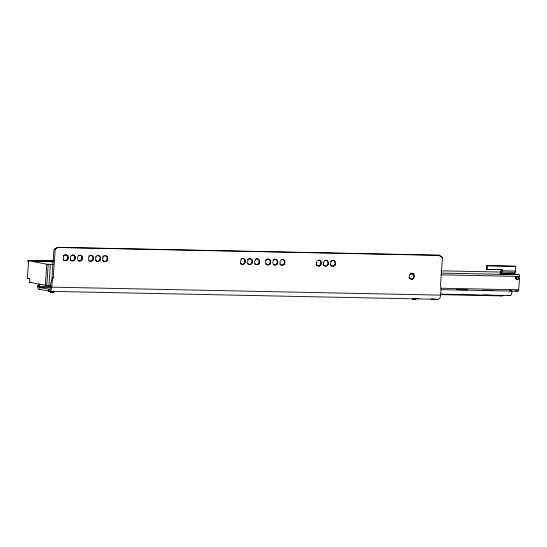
<?xml version="1.0" encoding="UTF-8"?>
<svg xmlns="http://www.w3.org/2000/svg" width="547" height="547" viewBox="0 0 547 547"><rect width="100%" height="100%" fill="white"/><g stroke="black" fill="none" stroke-linecap="round" stroke-linejoin="round"><path stroke-width="0.82" d="M49.784 264.263L50.399 264.379L48.929 285.459L45.319 285.281L29.641 282.286L29.88 278.84L27.35 278.361L28.519 261.657L27.959 261.555L28.027 260.618L50.748 260.454L53.346 260.823L52.587 260.461M41.175 284.433L39.145 284.221L37.668 286.06A2.817 1.518 -88.8 0 0 38.981 289.151L49.278 291.12M48.861 289.418L49.073 289.459A2.817 1.518 -88.8 0 0 50.775 286.943C50.085 282.908 52.526 279.291 52.115 275.421L53.838 250.758L54.201 249.234L57.237 247.319L438.701 255.175L439.706 255.367L442.461 257.398L440.472 285.78L441.067 288.672L440.615 295.141A4.697 2.53 -88.8 0 1 437.778 299.332L48.943 291.325L48.861 289.418L49.408 289.247L39.111 287.284A0.937 0.506 -88.8 0 1 38.673 286.252L40.15 284.413M45.319 285.281L46.796 264.208L28.027 260.618M46.755 285.418L48.225 264.338L53.141 264.331M50.406 292.549L53.852 292.7L50.406 292.549L50.502 291.148M48.943 291.325A4.697 2.53 -88.8 0 0 51.774 287.134L52.232 280.659L53.223 277.808L55.206 249.425L58.242 247.511L439.706 255.367M415.768 299.489C416.896 299.865 411.447 299.927 412.677 298.477M514.064 274.573L515 272.344A2.161 1.162 -88.8 0 0 515.356 271.032L515.684 266.362L514.782 266.191L486.693 265.61L486.433 269.35L502.372 269.828L502.303 270.765A2.161 1.162 -88.8 0 1 501.948 272.078L501.011 274.307L500.108 274.129L500.143 273.664A2.161 1.162 -88.8 0 1 500.498 272.351L501.462 269.657L488.936 269.397M487.336 269.521L487.596 265.78L486.693 265.61M440.93 289.643L517.742 291.23A1.6 0.862 -88.8 0 0 518.706 289.801L519.643 276.44A1.6 0.862 -88.8 0 0 518.898 274.69L513.948 273.739M501.1 273.603L514.18 273.821M27.959 261.555L28.827 261.316M27.35 278.361L29.018 278.368M53.367 261.09L33.442 261.076L49.866 261.548L52.587 262.068M413.354 299.298L412.78 299.455M487.596 265.78L515.684 266.362M502.303 270.765L515.356 271.032M440.834 270.827L501.435 272.078M501.948 272.078L515 272.344M501.045 273.835L514.098 274.109M441.238 273.09L518.898 274.69M410.271 274.184L413.689 274.259M441.032 274.82L519.643 276.44M440.95 288.201L518.706 289.801M456.396 289.637L467.5 289.862M482.857 290.183L493.955 290.409M509.312 290.724L511.869 290.778L511.698 293.219A2.632 1.415 -88.8 0 1 510.112 295.571L507.794 295.127M29.641 282.286L31.22 282.32M50.83 285.397L48.314 285.343L48.929 285.459M440.362 294.136L510.337 295.578M457.654 294.566L462.776 294.669M484.109 295.113L490.078 295.236M38.673 286.252L51.466 286.519M440.533 294.642L501.975 295.906A1.969 1.06 -88.8 0 0 502.966 295.072M51.774 287.134L440.615 295.141M39.111 287.284L51.049 287.531M38.981 289.151L41.538 289.206M431.186 298.942L437.778 299.332M46.796 264.208L48.225 264.338M51.397 291.271L53.955 291.298M412.835 298.614L416 298.683M442.461 257.398L441.456 257.206L438.701 255.175M501.462 269.657L502.372 269.828M518.105 278.102L518.611 278.197M515.575 278.047L516.081 278.143M515.377 290.772L517.742 291.23M500.3 295.585L501.975 295.906M416.841 298.368L418.469 298.683M57.237 247.319L58.242 247.511M97.749 255.47L98.351 255.586M90.624 255.326L91.233 255.435M54.201 249.234L55.206 249.425M104.456 261.5L105.058 261.616M97.339 261.357L97.94 261.466M52.218 277.616L53.223 277.808M51.227 280.467L52.232 280.659M37.688 285.78L38.693 285.972M411.823 273.199A2.961 2.482 -79.2 0 1 413.354 277.479A2.961 2.482 -79.2 0 1 409.32 278.143M409.088 277.787A2.961 2.482 -79.2 0 1 408.917 277.391M410.653 273.288A2.961 2.482 -79.2 0 1 411.043 273.185M413.594 273.589A4.178 3.508 -79.2 0 1 413.847 274.156M413.833 277.329A4.178 3.508 -79.2 0 1 413.58 277.931M412.862 278.963A4.178 3.508 -79.2 0 1 412.411 279.38M332.316 260.338A2.961 2.482 -79.2 0 1 334.935 263.763A2.961 2.482 -79.2 0 1 331.188 265.849M330.873 265.603A2.961 2.482 -79.2 0 1 330.593 265.295M330.19 264.543A2.961 2.482 -79.2 0 1 330.073 264.112M330.607 261.48A2.961 2.482 -79.2 0 1 330.887 261.138M331.208 260.844A2.961 2.482 -79.2 0 1 331.557 260.604M324.809 260.29A2.961 2.482 -79.2 0 1 327.851 263.387A2.961 2.482 -79.2 0 1 324.07 265.705M323.756 265.459A2.961 2.482 -79.2 0 1 323.475 265.151M323.072 264.399A2.961 2.482 -79.2 0 1 322.949 263.969M322.956 262.594A2.961 2.482 -79.2 0 1 323.079 262.15M318.86 260.064A2.961 2.482 -79.2 0 1 320.392 264.338A2.961 2.482 -79.2 0 1 316.357 265.001M316.125 264.645A2.961 2.482 -79.2 0 1 315.947 264.249M96.969 255.599A2.961 2.482 -79.2 0 1 99.903 257.261A2.961 2.482 -79.2 0 1 98.61 260.987A2.961 2.482 -79.2 0 1 95.404 260.098M95.417 257.028A2.961 2.482 -79.2 0 1 95.643 256.639M105.626 255.777A2.961 2.482 -79.2 0 1 106.966 259.517A2.961 2.482 -79.2 0 1 103.698 261.343M103.349 261.158A2.961 2.482 -79.2 0 1 103.027 260.912M102.754 260.604A2.961 2.482 -79.2 0 1 102.521 260.249M102.535 257.179A2.961 2.482 -79.2 0 1 102.768 256.789M103.048 256.44A2.961 2.482 -79.2 0 1 103.362 256.146M103.711 255.914A2.961 2.482 -79.2 0 1 104.087 255.743M64.922 254.827A2.961 2.482 -79.2 0 1 67.534 258.252A2.961 2.482 -79.2 0 1 63.794 260.345M63.473 260.092A2.961 2.482 -79.2 0 1 63.199 259.791M63.213 255.975A2.961 2.482 -79.2 0 1 63.486 255.627M63.808 255.333A2.961 2.482 -79.2 0 1 64.156 255.1M72.04 254.977A2.961 2.482 -79.2 0 1 74.652 258.403A2.961 2.482 -79.2 0 1 70.912 260.488M70.597 260.242A2.961 2.482 -79.2 0 1 70.317 259.934M89.845 255.449A2.961 2.482 -79.2 0 1 92.853 258.779A2.961 2.482 -79.2 0 1 88.792 260.618M88.805 256.146A2.961 2.482 -79.2 0 1 89.476 255.62M256.372 258.772A2.961 2.482 -79.2 0 1 258.984 262.198A2.961 2.482 -79.2 0 1 255.244 264.283M254.923 264.037A2.961 2.482 -79.2 0 1 254.649 263.729M255.258 259.278A2.961 2.482 -79.2 0 1 255.606 259.046M259.34 260.345A4.178 3.508 -79.2 0 1 259.333 262.286M258.909 263.517A4.178 3.508 -79.2 0 1 258.191 264.557M252.379 262.143A4.178 3.508 -79.2 0 1 252.475 260.844M248.14 259.128A2.961 2.482 -79.2 0 1 251.346 259.497A2.961 2.482 -79.2 0 1 251.333 263.312A2.961 2.482 -79.2 0 1 248.119 264.139M247.805 263.893A2.961 2.482 -79.2 0 1 247.531 263.586M247.538 259.77A2.961 2.482 -79.2 0 1 247.818 259.422M241.371 258.752A2.961 2.482 -79.2 0 1 244.516 259.832A2.961 2.482 -79.2 0 1 243.723 263.716A2.961 2.482 -79.2 0 1 240.406 263.442M252.304 260.837A4.178 3.508 -79.2 0 1 252.215 262.136M245.261 261.992A4.178 3.508 -79.2 0 1 245.35 260.693M274.177 259.251A2.961 2.482 -79.2 0 1 277.179 262.574A2.961 2.482 -79.2 0 1 273.124 264.413M273.138 259.948A2.961 2.482 -79.2 0 1 273.452 259.654M268.228 259.018A2.961 2.482 -79.2 0 1 270.006 262.656A2.961 2.482 -79.2 0 1 266.669 264.7M266.321 264.516A2.961 2.482 -79.2 0 1 265.999 264.269M265.726 263.962A2.961 2.482 -79.2 0 1 265.493 263.606M265.507 260.536A2.961 2.482 -79.2 0 1 265.739 260.146M266.013 259.798A2.961 2.482 -79.2 0 1 266.334 259.504M266.683 259.271A2.961 2.482 -79.2 0 1 267.449 259.005M281.295 259.394A2.961 2.482 -79.2 0 1 284.235 261.063A2.961 2.482 -79.2 0 1 282.943 264.782A2.961 2.482 -79.2 0 1 279.736 263.9M335.113 264.481A4.178 3.508 -79.2 0 1 334.86 265.083M270.245 259.969A4.178 3.508 -79.2 0 1 270.505 261.213M270.498 261.863A4.178 3.508 -79.2 0 1 270.239 263.148M277.541 260.721A4.178 3.508 -79.2 0 1 277.623 261.357M277.623 262.013A4.178 3.508 -79.2 0 1 277.356 263.292M277.103 263.893A4.178 3.508 -79.2 0 1 276.775 264.44M284.659 260.871A4.178 3.508 -79.2 0 1 284.741 261.507M284.741 262.157A4.178 3.508 -79.2 0 1 284.481 263.435M284.228 264.037A4.178 3.508 -79.2 0 1 283.9 264.584M245.186 260.693A4.178 3.508 -79.2 0 1 245.097 261.992M93.209 256.926A4.178 3.508 -79.2 0 1 93.291 257.562M93.291 258.211A4.178 3.508 -79.2 0 1 93.024 259.497M92.771 260.092A4.178 3.508 -79.2 0 1 92.443 260.645M100.327 257.069A4.178 3.508 -79.2 0 1 100.409 257.705M100.409 258.362A4.178 3.508 -79.2 0 1 100.149 259.64M99.896 260.242A4.178 3.508 -79.2 0 1 99.568 260.789M107.28 256.611A4.178 3.508 -79.2 0 1 107.444 257.22M107.527 258.505A4.178 3.508 -79.2 0 1 107.014 260.386M67.978 257.042A4.178 3.508 -79.2 0 1 67.883 258.341M67.131 260.119A4.178 3.508 -79.2 0 1 66.734 260.611M75.014 256.55A4.178 3.508 -79.2 0 1 75.007 258.485M74.577 259.716A4.178 3.508 -79.2 0 1 73.859 260.755M68.054 258.341A4.178 3.508 -79.2 0 1 68.143 257.042M320.631 260.447A4.178 3.508 -79.2 0 1 320.877 261.015M320.87 264.187A4.178 3.508 -79.2 0 1 320.617 264.789M319.892 265.828A4.178 3.508 -79.2 0 1 319.448 266.239M327.988 264.338A4.178 3.508 -79.2 0 1 327.735 264.933M82.132 256.693A4.178 3.508 -79.2 0 1 81.954 259.264M75.171 258.492A4.178 3.508 -79.2 0 1 75.171 257.842M79.937 255.141A2.961 2.482 -79.2 0 1 81.722 258.772A2.961 2.482 -79.2 0 1 78.378 260.816M78.399 255.394A2.961 2.482 -79.2 0 1 78.768 255.223M516.019 277.001A1.504 1.258 -79.2 0 1 518.016 277.418M518.077 278.334A1.504 1.258 -79.2 0 1 516.177 279.394M515.664 278.731A1.504 1.258 -79.2 0 1 515.671 277.589M413.635 278.108A2.961 2.482 -79.2 0 0 412.424 273.315A2.961 2.482 -79.2 0 0 409.429 277.22A2.961 2.482 -79.2 0 0 413.635 278.108M334.914 265.261A2.961 2.482 -79.2 0 0 333.697 260.468A2.961 2.482 -79.2 0 0 330.709 264.372A2.961 2.482 -79.2 0 0 334.914 265.261M327.797 265.11A2.961 2.482 -79.2 0 0 326.58 260.324A2.961 2.482 -79.2 0 0 323.585 264.228A2.961 2.482 -79.2 0 0 327.797 265.11M320.672 264.967A2.961 2.482 -79.2 0 0 319.462 260.174A2.961 2.482 -79.2 0 0 316.467 264.078A2.961 2.482 -79.2 0 0 320.672 264.967M107.068 260.563A2.961 2.482 -79.2 0 0 105.858 255.777A2.961 2.482 -79.2 0 0 102.863 259.681A2.961 2.482 -79.2 0 0 107.068 260.563M99.951 260.42A2.961 2.482 -79.2 0 0 98.734 255.627A2.961 2.482 -79.2 0 0 95.746 259.531A2.961 2.482 -79.2 0 0 99.951 260.42M92.833 260.269A2.961 2.482 -79.2 0 0 91.616 255.483A2.961 2.482 -79.2 0 0 88.621 259.387A2.961 2.482 -79.2 0 0 92.833 260.269M258.963 263.695A2.961 2.482 -79.2 0 0 257.753 258.902A2.961 2.482 -79.2 0 0 254.758 262.813A2.961 2.482 -79.2 0 0 258.963 263.695M251.846 263.551A2.961 2.482 -79.2 0 0 250.629 258.758A2.961 2.482 -79.2 0 0 247.641 262.663A2.961 2.482 -79.2 0 0 251.846 263.551M244.728 263.401A2.961 2.482 -79.2 0 0 243.511 258.615A2.961 2.482 -79.2 0 0 240.516 262.519A2.961 2.482 -79.2 0 0 244.728 263.401M277.165 264.071A2.961 2.482 -79.2 0 0 275.948 259.278A2.961 2.482 -79.2 0 0 272.953 263.182A2.961 2.482 -79.2 0 0 277.165 264.071M284.283 264.215A2.961 2.482 -79.2 0 0 283.066 259.428A2.961 2.482 -79.2 0 0 280.078 263.333A2.961 2.482 -79.2 0 0 284.283 264.215M270.04 263.921A2.961 2.482 -79.2 0 0 268.83 259.134A2.961 2.482 -79.2 0 0 265.835 263.039A2.961 2.482 -79.2 0 0 270.04 263.921M67.513 259.75A2.961 2.482 -79.2 0 0 66.303 254.964A2.961 2.482 -79.2 0 0 63.308 258.868A2.961 2.482 -79.2 0 0 67.513 259.75M74.638 259.9A2.961 2.482 -79.2 0 0 73.421 255.107A2.961 2.482 -79.2 0 0 70.426 259.011A2.961 2.482 -79.2 0 0 74.638 259.9M81.756 260.044A2.961 2.482 -79.2 0 0 80.539 255.251A2.961 2.482 -79.2 0 0 77.551 259.162A2.961 2.482 -79.2 0 0 81.756 260.044M518.262 279.127A1.504 1.258 -79.2 0 0 517.647 276.693A1.504 1.258 -79.2 0 0 516.122 278.683A1.504 1.258 -79.2 0 0 518.262 279.127"/></g></svg>
